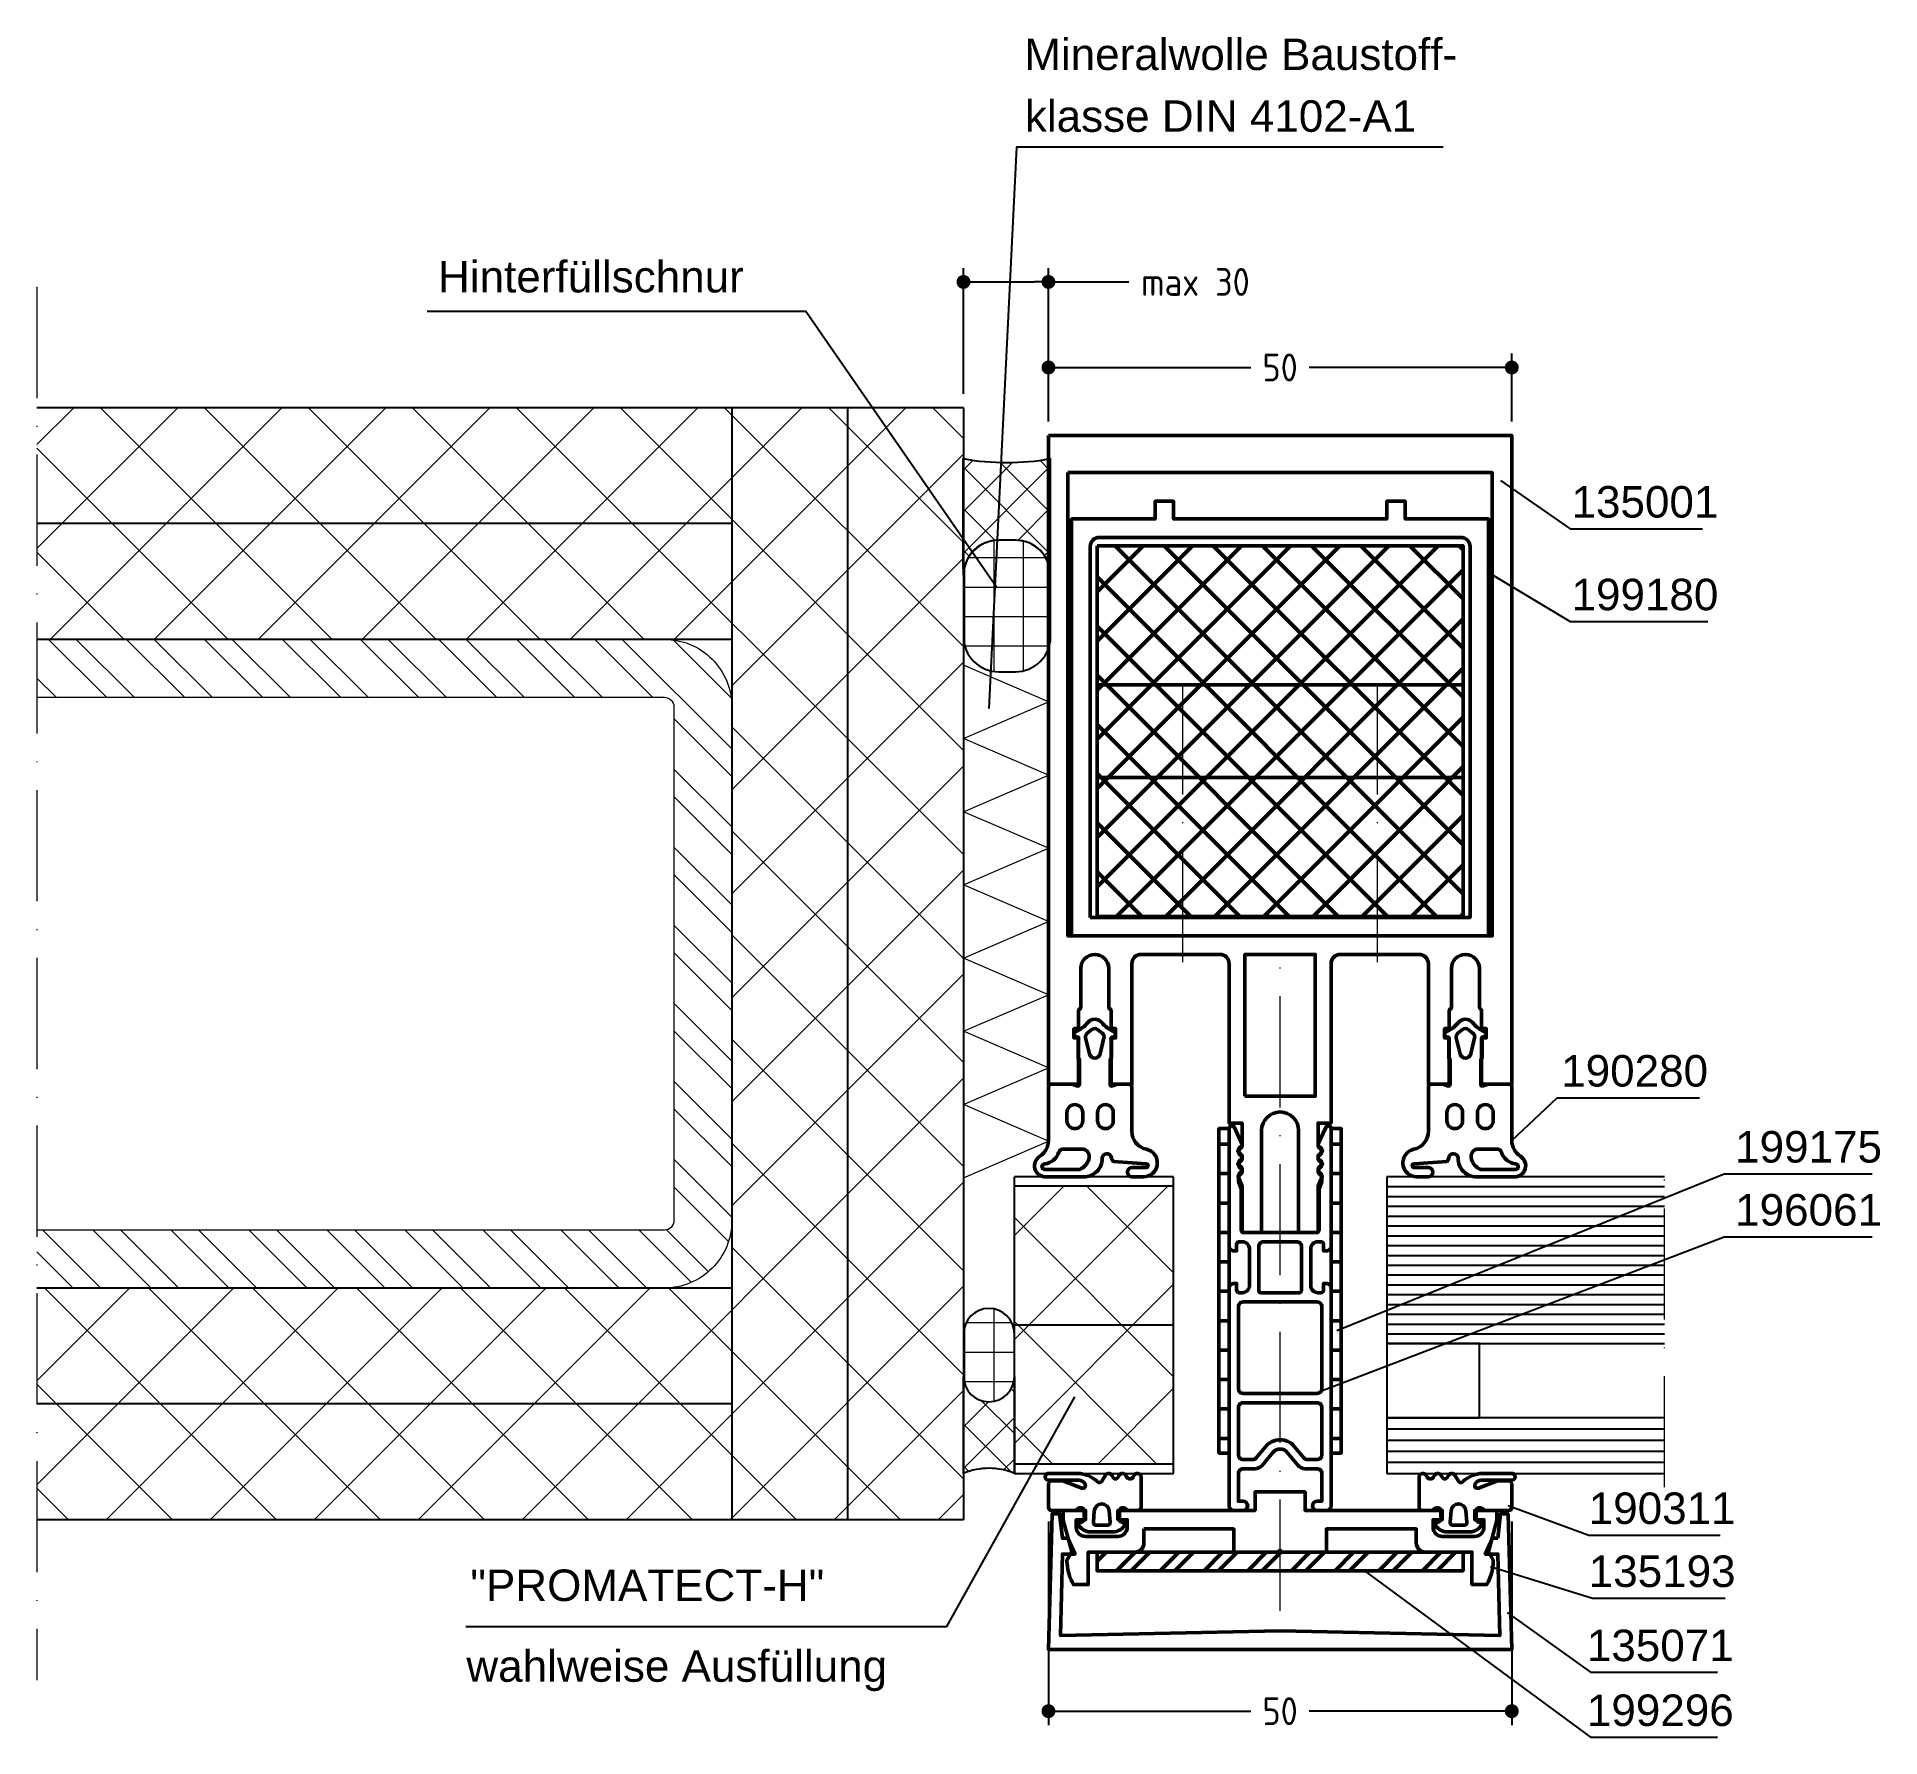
# Model space of a CAD drawing. Header units: millimetres. Extents: x -134 to 65, y -54 to 129.
import ezdxf

# ---------------------------------------------------------------- set-up
doc = ezdxf.new("R2010")
doc.units = ezdxf.units.MM
doc.linetypes.add('ACAD_ISO10W100', pattern=[18, 12, -3, 0, -3])
doc.linetypes.add('AUSGEZOGEN', pattern=[0])
doc.layers.get('0').update_dxf_attribs({"linetype": 'CONTINUOUS'})
doc.layers.get('DEFPOINTS').update_dxf_attribs({"linetype": 'CONTINUOUS'})
for name, color, linetype, lineweight in [('AM_5', 3, 'CONTINUOUS', 25), ('AM_C', 50, 'CONTINUOUS', 50), ('AM_S', 80, 'CONTINUOUS', 50), ('Cent3', 70, 'ACAD_ISO10W100', 18), ('Cont2', 2, 'CONTINUOUS', 25), ('Cont3', 70, 'CONTINUOUS', 18), ('Cont4', 10, 'AUSGEZOGEN', 13), ('Cont_ST', 70, 'CONTINUOUS', 18)]:
    doc.layers.add(name, color=color, linetype=linetype, lineweight=lineweight)
doc.layers.add('WBC-GER-ENG', color=7, linetype='CONTINUOUS')
doc.styles.add('HBS_DIMTEXTSTYLE', font='isocp.shx')
doc.styles.add('SWISSL', font='swissl.ttf')
doc.dimstyles.new('Konstruktionsschnitt 1-1$0', dxfattribs={"dimtxt": 3, "dimasz": 1.5, "dimexe": 1.5, "dimexo": 1.5, "dimgap": 1.5, "dimtad": 0, "dimdsep": 46, "dimtxsty": 'HBS_DIMTEXTSTYLE', "dimblk": 'PUNKT', "dimcen": 0, "dimclrd": 3, "dimclre": 3, "dimclrt": 2, "dimadec": 1, "dimazin": 2, "dimtfac": 0.7, "dimtofl": 0, "dimtmove": 0, "dimatfit": 3, "dimfxl": 0, "dimtolj": 1, "dimtzin": 0, "dimarcsym": 0})
pattern_1 = [(90, (-256.294, -400.26), (-3.175, 7e-16), []), (180, (-256.294, -400.26), (-7e-16, -3.175), [])]
pattern_2 = [(45, (-256.294, -400.26), (-2.245064, 2.245064), []), (135, (-256.294, -400.26), (-2.245064, -2.245064), [])]

# ---------------------------------------------------------------- blocks, each defined once
blk = doc.blocks.new('B-WI190280')
for points in [[(0, -6.09, -0.258199), (-0.94, -7.78, 0.752939), (-0.3, -10), (3.8, -10, 0.414214), (5.8, -8, -0.961648), (6.8, -7.96, 0.233259), (7.02, -8.34), (10.55, -8.6, -1.005729), (10.55, -9), (9.03, -9, 1), (9.03, -10), (10.25, -10, 0.897967), (10.57, -7.03, -0.35262), (9, -5.08), (9, -0.3, 0.414214), (8.7, 0), (7.43, 0), (6.92, -0.19, -0.520293), (6.65, 0), (6.65, 2.66), (6.8, 2.8), (6.8, 4.8, -0.596289), (6.85, 5.09), (6.95, 5.09, 0.847054), (7.05, 5.67, -0.130361), (5.75, 6.67, 0.439074), (4.28, 6.7, -0.133324), (2.95, 5.68, 0.847054), (3.05, 5.1), (3.15, 5.1, -0.577816), (3.2, 4.8), (3.2, 2.8), (3.35, 2.65), (3.35, 0, -0.52048), (3.08, -0.19), (2.56, 0), (0.3, 0, 0.414214), (0, -0.3), (0, -6.09)], [(5.58, 3.27), (5.99, 5, 0.29188), (5.81, 5.51), (5.31, 5.9, 0.344328), (4.69, 5.9), (4.19, 5.51, 0.29188), (4.01, 5), (4.42, 3.27, 0.794214), (5.58, 3.27)], [(2, -3.05), (2, -3.95, 1), (3.7, -3.95), (3.7, -3.05, 1), (2, -3.05)], [(5.3, -3.05, -1), (7, -3.05), (7, -3.95, -1), (5.3, -3.95), (5.3, -3.05)], [(1.59, -7, 0.322155), (1.12, -7.34, -0.284723), (-0.4, -8.6, 1), (-0.4, -9.2), (3.37, -9.2, 0.227309), (4.34, -8.11, 0.537319), (3.6, -7), (1.59, -7)]]:
    blk.add_lwpolyline(points, format="xyb", close=True)
blk = doc.blocks.new('WI190280')
blk.add_blockref('B-WI190280', (0, 0))
blk = doc.blocks.new('B-WI190311')
for points in [[(0, 0.3, 0.414214), (0.3, 0), (2.8, 0, 0.414214), (3.2, 0.4), (3.2, 1.54), (2.42, 3.59, -0.786113), (2.9, 3.92, -0.262074), (3.28, 3.28), (3.28, 0, 1), (4, 0), (4, 3.17, 0.174474), (3.15, 5.24, -0.57735), (3.15, 5.76), (3.8, 6.14, 0.57735), (3.8, 6.83), (3.55, 6.97, -0.57735), (3.55, 7.49), (3.8, 7.64, 0.57735), (3.8, 8.33), (3.6, 8.45, -0.56351), (3.59, 9.13), (3.8, 9.25, 0.767327), (3.6, 10), (0.3, 10, 0.414214), (0, 9.7), (0, 8.57, 0.267949), (0.1, 8.4, -0.767327), (-0.1, 7.65), (-0.9, 7.65, -0.414214), (-1.3, 8.05, 0.592453), (-1.61, 8.22, 0.255924), (-2.3, 6.95), (-2.3, 4.55, 0.255924), (-1.61, 3.28, 0.592453), (-1.3, 3.45, -0.414214), (-0.9, 3.85), (-0.1, 3.85, -0.767327), (0.1, 3.1, 0.267949), (0, 2.93), (0, 0.3)], [(-0.03, 4.95), (-1.28, 4.85, -0.438367), (-1.6, 5.15), (-1.6, 6.35, -0.438367), (-1.28, 6.65), (-0.03, 6.55, -0.921414), (-0.03, 4.95)]]:
    blk.add_lwpolyline(points, format="xyb", close=True)
blk = doc.blocks.new('WI190311')
at = {"extrusion": (0, 0, -1), "xscale": -1, "zscale": -1}
blk.add_blockref('B-WI190311', (0, 0), dxfattribs=at)
blk = doc.blocks.new('PUNKT')
at = {"color": 0, "linetype": 'Continuous'}
blk.add_line((-0.5, 0), (-1, 0), dxfattribs=at)
at = {"color": 0, "linetype": 'Continuous', "const_width": 0.5}
blk.add_lwpolyline([(-0.25, 0, 1), (0.25, 0, 1)], format="xyb", close=True, dxfattribs=at)
blk = doc.blocks.new('*D14')
at = {"layer": 'AM_5', "color": 3, "lineweight": -2, "transparency": 16777216}
for p, q in [((-34.17, 90.5), (-34.17, 104.07)), ((-25, 87.5), (-25, 104.07)), ((-32.67, 102.57), (-26.5, 102.57)), ((-25, 102.57), (-16.34, 102.57))]:
    blk.add_line(p, q, dxfattribs=at)
at = {"layer": 'DEFPOINTS', "color": 0, "transparency": 16777216}
for p in [(-34.17, 102.57), (-34.17, 89), (-25, 86)]:
    blk.add_point(p, dxfattribs=at)
at = {"layer": 'AM_5', "color": 3, "lineweight": -2, "transparency": 16777216, "xscale": 1.5, "yscale": 1.5, "zscale": 1.5, "rotation": 180}
blk.add_blockref('PUNKT', (-34.17, 102.57), dxfattribs=at)
at = {"layer": 'AM_5', "color": 3, "lineweight": -2, "transparency": 16777216, "xscale": 1.5, "yscale": 1.5, "zscale": 1.5}
blk.add_blockref('PUNKT', (-25, 102.57), dxfattribs=at)
at = {"layer": 'AM_5', "color": 2, "transparency": 16777216, "insert": (-9.14, 102.57), "char_height": 3, "attachment_point": 5, "style": 'HBS_DIMTEXTSTYLE'}
blk.add_mtext('\\A1;max 30', dxfattribs=at)
blk = doc.blocks.new('*D15')
at = {"layer": 'AM_5', "color": 3, "lineweight": -2, "transparency": 16777216}
for p, q in [((-25, 87.5), (-25, 94.84)), ((25, 87.5), (25, 94.84)), ((-23.5, 93.34), (-3.15, 93.34)), ((23.5, 93.34), (3.15, 93.34))]:
    blk.add_line(p, q, dxfattribs=at)
at = {"layer": 'DEFPOINTS', "color": 0, "transparency": 16777216}
for p in [(25, 93.34), (-25, 86), (25, 86)]:
    blk.add_point(p, dxfattribs=at)
at = {"layer": 'AM_5', "color": 3, "lineweight": -2, "transparency": 16777216, "xscale": 1.5, "yscale": 1.5, "zscale": 1.5, "rotation": 180}
blk.add_blockref('PUNKT', (-25, 93.34), dxfattribs=at)
at = {"layer": 'AM_5', "color": 3, "lineweight": -2, "transparency": 16777216, "xscale": 1.5, "yscale": 1.5, "zscale": 1.5}
blk.add_blockref('PUNKT', (25, 93.34), dxfattribs=at)
at = {"layer": 'AM_5', "color": 2, "transparency": 16777216, "insert": (0, 93.34), "char_height": 3, "attachment_point": 5, "style": 'HBS_DIMTEXTSTYLE'}
blk.add_mtext('\\A1;50', dxfattribs=at)
blk = doc.blocks.new('*D16')
at = {"layer": 'AM_5', "color": 3, "lineweight": -2, "transparency": 16777216}
for p, q in [((-25, -31.2), (-25, -53.16)), ((25, -31.2), (25, -53.16)), ((-23.5, -51.66), (-3.15, -51.66)), ((23.5, -51.66), (3.15, -51.66))]:
    blk.add_line(p, q, dxfattribs=at)
at = {"layer": 'DEFPOINTS', "color": 0, "transparency": 16777216}
for p in [(-25, -29.7), (25, -29.7), (25, -51.66)]:
    blk.add_point(p, dxfattribs=at)
at = {"layer": 'AM_5', "color": 3, "lineweight": -2, "transparency": 16777216, "xscale": 1.5, "yscale": 1.5, "zscale": 1.5, "rotation": 180}
blk.add_blockref('PUNKT', (-25, -51.66), dxfattribs=at)
at = {"layer": 'AM_5', "color": 3, "lineweight": -2, "transparency": 16777216, "xscale": 1.5, "yscale": 1.5, "zscale": 1.5}
blk.add_blockref('PUNKT', (25, -51.66), dxfattribs=at)
at = {"layer": 'AM_5', "color": 2, "transparency": 16777216, "insert": (0, -51.66), "char_height": 3, "attachment_point": 5, "style": 'HBS_DIMTEXTSTYLE'}
blk.add_mtext('\\A1;50', dxfattribs=at)
blk = doc.blocks.new('WI199175')
h = blk.add_hatch()
h.set_pattern_fill('ANSI31', color=256, angle=45, style=0)
edge = h.paths.add_edge_path()
edge.add_line((0, 1.1), (35, 1.1))
edge.add_line((35, 1.1), (35, 0))
edge.add_line((35, 0), (17.2, 0))
edge.add_arc((17.2, -0.5), 0.5, 90, 90.027)
edge.add_line((17.2, 0), (12.7, 0))
edge.add_arc((12.7, -0.5), 0.5, 89.973, 90)
edge.add_line((12.7, 0), (0, 0))
edge.add_line((0, 0), (0, 1.1))
blk.add_lwpolyline([(0, 0), (35, 0), (35, 1.1), (0, 1.1)], close=True)
blk = doc.blocks.new('WI135071')
blk.add_lwpolyline([(-23.5, -3), (-23.8, -0.35), (-24.6, -0.39), (-25.01, -15), (25.01, -15), (24.6, -0.39), (23.8, -0.35), (23.5, -3), (22.92, -3), (22.13, -4.7), (23.5, -4.7), (23.7, -13.5), (0, -13), (-23.7, -13.5), (-23.5, -4.7), (-22.13, -4.7), (-22.92, -3)], close=True)
blk = doc.blocks.new('WI199168')
h = blk.add_hatch()
h.set_pattern_fill('ANSI32', color=256, scale=0.35, style=0)
h.paths.add_polyline_path([(-19.75, -4.5), (19.75, -4.5), (19.75, -6.5), (-19.75, -6.5)])
blk.add_lwpolyline([(-19.75, -4.5), (19.75, -4.5), (19.75, -6.5), (-19.75, -6.5), (-19.75, -4.5)])
blk = doc.blocks.new('*U17')
for p, q in [((0, 13), (0, 16)), ((0, 16), (15, 16)), ((0, 15.4), (15, 15.4)), ((0, 14.8), (15, 14.8)), ((0, 14.2), (15, 14.2)), ((0, 13.6), (15, 13.6)), ((0, 9), (0, 13)), ((0, 13), (5, 13)), ((15, 13), (0, 13)), ((5, 13), (5, 9)), ((0, 0), (0, 9)), ((0, 9), (15, 9)), ((5, 9), (0, 9)), ((0, 8.471), (15, 8.471)), ((0, 7.941), (15, 7.941)), ((0, 7.412), (15, 7.412)), ((0, 6.882), (15, 6.882)), ((0, 6.353), (15, 6.353)), ((0, 5.824), (15, 5.824)), ((0, 5.294), (15, 5.294)), ((0, 4.765), (15, 4.765)), ((0, 4.235), (15, 4.235)), ((0, 3.706), (15, 3.706)), ((0, 3.176), (15, 3.176)), ((0, 2.647), (15, 2.647)), ((0, 2.118), (15, 2.118)), ((0, 1.588), (15, 1.588)), ((0, 1.059), (15, 1.059)), ((0, 0.529), (15, 0.529)), ((15, 0), (0, 0))]:
    blk.add_line(p, q)
blk = doc.blocks.new('B-WI135001')
blk.add_lwpolyline([(-25, 86), (25, 86), (25, 16), (21.75, 16), (21.75, 21), (22.25, 21), (22.25, 22), (21.75, 22), (21.75, 24), (21.5, 24.25), (21.5, 28.5, 1), (18.5, 28.5), (18.5, 24.25), (18.25, 24), (18.25, 22), (17.75, 22), (17.75, 21), (18.25, 21), (18.25, 16), (16, 16), (16, 29, 0.414214), (15, 30), (6.5, 30, 0.414214), (5.5, 29), (5.5, 11.8), (4.1, 11.8), (4.1, 9.28), (4.58, 8.8), (4.1, 8.32), (4.1, 7.88), (4.58, 7.4), (4.1, 6.92), (4.1, 6.48), (4.54, 6.05), (4.1, 5), (4.1, 0), (2, 0), (2, 11, 1), (-2, 11), (-2, 0), (-4.1, 0), (-4.1, 5), (-4.54, 6.05), (-4.1, 6.48), (-4.1, 6.92), (-4.58, 7.4), (-4.1, 7.88), (-4.1, 8.32), (-4.58, 8.8), (-4.1, 9.28), (-4.1, 11.8), (-5.5, 11.8), (-5.5, 29, 0.414214), (-6.5, 30), (-15, 30, 0.414214), (-16, 29), (-16, 16), (-18.25, 16), (-18.25, 21), (-17.75, 21), (-17.75, 22), (-18.25, 22), (-18.25, 24), (-18.5, 24.25), (-18.5, 28.5, 1), (-21.5, 28.5), (-21.5, 24.25), (-21.75, 24), (-21.75, 22), (-22.25, 22), (-22.25, 21), (-21.75, 21), (-21.75, 16), (-25, 16), (-25, 86)], format="xyb", close=True)
for points in [[(-22.9, 82), (22.9, 82), (22.9, 32), (-22.9, 32), (-22.9, 82)], [(-3.8, 14.7), (3.8, 14.7), (3.8, 30), (-3.8, 30), (-3.8, 14.7)]]:
    blk.add_lwpolyline(points, close=True)
blk = doc.blocks.new('WI135001')
blk.add_blockref('B-WI135001', (0, 0))
blk = doc.blocks.new('WI135194')
blk.add_lwpolyline([(-22.5, 0), (-22.5, 45), (-13.5, 45), (-13.5, 46.9), (-11.5, 46.9), (-11.5, 45), (11.5, 45), (11.5, 46.9), (13.5, 46.9), (13.5, 45), (22.5, 45), (22.5, 0), (-22.5, 0)], close=True)
blk.add_lwpolyline([(-20.5, 2), (-20.5, 42, -0.414214), (-19.5, 43), (19.5, 43, -0.414214), (20.5, 42), (20.5, 2), (-20.5, 2)], format="xyb", close=True)
blk = doc.blocks.new('B-WI196061')
for points in [[(-5.5, -6, -0.414214), (-5, -5.5), (-4.7, -5.5), (-4.7, -6.2, 0.414214), (-4.4, -6.5), (-4.1, -6.5, 0.414214), (-3.3, -5.7), (-3.3, -1.8, 0.414214), (-4.1, -1), (-4.4, -1, 0.414214), (-4.7, -1.3), (-4.7, -2), (-5, -2, -0.414214), (-5.5, -1.5), (-5.5, 11.2, -0.803179), (-4.93, 11.33), (-4.12, 9.58, -0.314902), (-4.16, 9.36), (-4.44, 9.08, 0.198912), (-4.5, 8.93), (-4.5, 8.67, 0.198912), (-4.44, 8.52), (-4.16, 8.24, -0.414214), (-4.16, 7.96), (-4.44, 7.68, 0.198912), (-4.5, 7.53), (-4.5, 7.27, 0.198912), (-4.44, 7.12), (-4.16, 6.84, -0.414214), (-4.16, 6.56), (-4.44, 6.28, 0.198912), (-4.5, 6.13), (-4.5, 5.56, 0.087489), (-4.49, 5.49), (-4.2, 4.7), (-4.2, 0.3, 0.414214), (-3.9, 0), (3.9, 0, 0.414214), (4.2, 0.3), (4.2, 4.7), (4.49, 5.49, 0.087489), (4.5, 5.56), (4.5, 6.13, 0.198912), (4.44, 6.28), (4.16, 6.56, -0.414214), (4.16, 6.84), (4.44, 7.12, 0.198912), (4.5, 7.27), (4.5, 7.53, 0.198912), (4.44, 7.68), (4.16, 7.96, -0.414214), (4.16, 8.24), (4.44, 8.52, 0.198912), (4.5, 8.67), (4.5, 8.93, 0.198912), (4.44, 9.08), (4.16, 9.36, -0.314902), (4.12, 9.58), (4.93, 11.33, -0.803179), (5.5, 11.2), (5.5, -1.5, -0.414214), (5, -2), (4.7, -2), (4.7, -1.3, 0.414214), (4.4, -1), (4.1, -1, 0.414214), (3.3, -1.8), (3.3, -5.7, 0.414214), (4.1, -6.5), (4.4, -6.5, 0.414214), (4.7, -6.2), (4.7, -5.5), (5, -5.5, -0.414214), (5.5, -6), (5.5, -29.5, -0.414214), (5, -30), (4, -30, -1), (4, -29), (4.5, -29), (4.5, -26, 0.414214), (4, -25.5), (2.72, -25.5, -0.221695), (1.95, -25.14), (0.77, -23.73, 0.466308), (-0.77, -23.73), (-1.95, -25.14, -0.221695), (-2.72, -25.5), (-4, -25.5, 0.414214), (-4.5, -26), (-4.5, -29), (-4, -29, -1), (-4, -30), (-5, -30, -0.414214), (-5.5, -29.5), (-5.5, -6)], [(-2.3, -1.5, -0.414214), (-1.8, -1), (1.8, -1, -0.414214), (2.3, -1.5), (2.3, -6.3, -0.414214), (2.1, -6.5), (-2.1, -6.5, -0.414214), (-2.3, -6.3), (-2.3, -1.5)], [(-4.5, -16.87, 0.414214), (-4, -17.37), (4, -17.37, 0.414214), (4.5, -16.87), (4.5, -8, 0.414214), (4, -7.5), (-4, -7.5, 0.414214), (-4.5, -8), (-4.5, -16.87)], [(-4.5, -24, 0.414214), (-4, -24.5), (-2.95, -24.5, 0.221695), (-2.57, -24.32), (-1.53, -23.09, -0.466308), (1.53, -23.09), (2.57, -24.32, 0.221695), (2.95, -24.5), (4, -24.5, 0.414214), (4.5, -24), (4.5, -18.87, 0.414214), (4, -18.37), (-4, -18.37, 0.414214), (-4.5, -18.87), (-4.5, -24)]]:
    blk.add_lwpolyline(points, format="xyb", close=True)
blk = doc.blocks.new('WI196061')
at = {"extrusion": (0, 0, -1), "xscale": -1, "zscale": -1}
blk.add_blockref('B-WI196061', (0, 0), dxfattribs=at)
blk = doc.blocks.new('WI135193')
blk.add_lwpolyline([(-14.7, -2), (-14.7, -3.5, -0.414214), (-15.7, -4.5), (-20.7, -4.5), (-20.7, -8), (-22.3, -8), (-22.44, -7.73, -0.116424), (-23, -5.5), (-23, -5.37), (-22.49, -4.47), (-23.4, -1.06), (-23.4, 0), (-21, 0), (-21, -1), (-22, -1), (-22, -1.8, 0.414214), (-21, -2.8), (-17.5, -2.8, 0.414214), (-16.5, -1.8), (-16.5, -1), (-17.5, -1), (-17.5, 0), (-2.7, 0), (-2.7, 2), (2.7, 2), (2.7, 0), (17.5, 0), (17.5, -1), (16.5, -1), (16.5, -1.8, 0.414214), (17.5, -2.8), (21, -2.8, 0.414214), (22, -1.8), (22, -1), (21, -1), (21, 0), (23.4, 0), (23.4, -1.06), (22.49, -4.47), (23, -5.37), (23, -5.5, -0.116424), (22.44, -7.73), (22.3, -8), (20.7, -8), (20.7, -4.5), (15.7, -4.5, -0.414214), (14.7, -3.5), (14.7, -2), (5, -2), (5, -4.5), (0.2, -4.5), (0, -4.3), (-0.2, -4.5), (-5, -4.5), (-5, -2), (-14.7, -2)], format="xyb", close=True)

msp = doc.modelspace()

# ---------------------------------------------------------------- hatches: boundary and pattern name
at = {"layer": 'AM_S'}
h = msp.add_hatch(dxfattribs=at)
h.set_pattern_fill('ANSI37', color=256, scale=30, style=0)
h.set_pattern_definition([(45, (-101.15, -155.4634), (-2.65165, 2.65165), []), (135, (-101.15, -155.4634), (-2.65165, -2.65165), [])])
h.paths.add_polyline_path([(-19.75, 74.1), (-19.75, 59.1), (19.75, 59.1), (19.75, 74.1)])
h.paths.add_polyline_path([(-19.75, 59.1), (-19.75, 49.1), (19.75, 49.1), (19.75, 59.1)])
h.paths.add_polyline_path([(-19.75, 49.1), (-19.75, 34.1), (19.75, 34.1), (19.75, 49.1)])
at = {"layer": 'Cont3'}
h = msp.add_hatch(dxfattribs=at)
h.set_pattern_fill('ANSI37,_I', color=256, scale=2.5, angle=90, style=2)
h.set_pattern_definition([(135, (-201.7105, 803.248), (-5.61266, -5.61266), []), (225, (-201.7105, 803.248), (5.61266, -5.61266), [])])
h.paths.add_polyline_path([(-34.17, 70.9), (-34.2, 72.3), (-34.2, 78.9), (-34.2, 83.5, 0.0003548), (-34.17, 83.494), (-34.17, 89), (-46.67, 89), (-46.67, -31), (-34.17, -31), (-34.17, -15.53, -0.0000731), (-34.17, -15.529), (-34.17, -10.95, -0.0000731), (-34.17, -10.949)])
h.paths.add_polyline_path([(-59.17, -18.5), (-46.67, -18.5), (-46.67, 76.5), (-59.17, 76.5)])
h.paths.add_polyline_path([(-59.17, -18.5), (-59.17, -6), (-134.17, -6), (-134.17, -18.5)])
h.paths.add_polyline_path([(-134.17, -18.5), (-134.17, -31), (-46.67, -31), (-46.67, -18.5)])
h.paths.add_polyline_path([(-134.17, 76.5), (-134.17, 64), (-59.17, 64), (-59.17, 76.5)])
h.paths.add_polyline_path([(-46.67, 76.5), (-46.67, 89), (-134.17, 89), (-134.17, 76.5)])
h = msp.add_hatch(dxfattribs=at)
h.set_pattern_fill('ANSI37', color=256, style=0)
h.set_pattern_definition(pattern_2)
edge = h.paths.add_edge_path()
edge.add_line((-34.2, 78.9), (-34.2, 83.5))
edge.add_arc((-29.5, 109.613), 26.532, 259.79668, 280.20332)
edge.add_line((-24.8, 83.5), (-24.8, 71.365))
edge.add_line((-24.8, 71.365), (-24.96, 72.06))
edge.add_line((-24.96, 72.06), (-25.16, 72.58))
edge.add_line((-25.16, 72.58), (-25.5, 73.16))
edge.add_line((-25.5, 73.16), (-25.9, 73.62))
edge.add_line((-25.9, 73.62), (-26.36, 74))
edge.add_line((-26.36, 74), (-26.88, 74.32))
edge.add_line((-26.88, 74.32), (-27.42, 74.54))
edge.add_line((-27.42, 74.54), (-27.94, 74.64))
edge.add_line((-27.94, 74.64), (-28.57, 74.7))
edge.add_line((-28.57, 74.7), (-30.37, 74.7))
edge.add_line((-30.37, 74.7), (-30.86, 74.66))
edge.add_line((-30.86, 74.66), (-31.38, 74.56))
edge.add_line((-31.38, 74.56), (-32.14, 74.26))
edge.add_line((-32.14, 74.26), (-32.64, 73.98))
edge.add_line((-32.64, 73.98), (-33.08, 73.58))
edge.add_line((-33.08, 73.58), (-33.42, 73.18))
edge.add_line((-33.42, 73.18), (-33.72, 72.7))
edge.add_line((-33.72, 72.7), (-33.98, 72.08))
edge.add_line((-33.98, 72.08), (-34.12, 71.6))
edge.add_line((-34.12, 71.6), (-34.17, 70.9))
edge.add_line((-34.17, 70.9), (-34.2, 72.3))
edge.add_line((-34.2, 72.3), (-34.2, 78.9))
h = msp.add_hatch(dxfattribs=at)
h.set_pattern_fill('ANSI37', color=256, angle=45, style=0)
h.set_pattern_definition(pattern_1)
edge = h.paths.add_edge_path()
edge.add_line((-28.57, 74.7), (-30.37, 74.7))
edge.add_arc((-30.37, 70.9), 3.8, 90, 180)
edge.add_line((-34.17, 70.9), (-34.17, 64.3))
edge.add_arc((-30.37, 64.3), 3.8, 180, 270)
edge.add_line((-30.37, 60.5), (-28.57, 60.5))
edge.add_arc((-28.57, 64.3), 3.8, 270, 360.0022)
edge.add_line((-24.77, 64.3), (-24.77, 70.9))
edge.add_arc((-28.57, 70.9), 3.8, 0.0022, 90)
h = msp.add_hatch(dxfattribs=at)
h.set_pattern_fill('ANSI37,_I', color=256, scale=2.5, style=2)
h.set_pattern_definition([(45, (-201.7105, 803.248), (-5.61266, 5.61266), []), (135, (-201.7105, 803.248), (-5.61266, -5.61266), [])])
h.paths.add_polyline_path([(-11.5, -10), (-11.5, 5), (-28.67, 5), (-28.67, -10)])
h.paths.add_polyline_path([(-28.67, -25), (-11.5, -25), (-11.5, -10), (-28.67, -10)])
h = msp.add_hatch(dxfattribs=at)
h.set_pattern_fill('ANSI37', color=256, angle=45, style=0)
h.set_pattern_definition(pattern_1)
edge = h.paths.add_edge_path()
edge.add_arc((-31.42, -15.529), 2.75, 180, 360)
edge.add_line((-28.67, -15.529), (-28.67, -10.95))
edge.add_arc((-31.42, -10.95), 2.75, 0, 180)
edge.add_line((-34.17, -10.95), (-34.17, -15.529))
h = msp.add_hatch(dxfattribs=at)
h.set_pattern_fill('ANSI37', color=256, style=0)
h.set_pattern_definition(pattern_2)
edge = h.paths.add_edge_path()
edge.add_arc((-31.42, -32.639), 7.186, 67.5, 112.5)
edge.add_line((-34.17, -26), (-34.17, -15.529))
edge.add_arc((-31.42, -15.529), 2.75, 180, 360)
edge.add_line((-28.67, -15.529), (-28.67, -26))
at = {"layer": 'Cont4'}
h = msp.add_hatch(dxfattribs=at)
h.set_pattern_fill('STEEL', color=256, scale=1.875, angle=-90, style=0)
h.set_pattern_definition([(315, (-396.8544, 378.4575), (4.209495, 4.209495), []), (315, (-393.878, 378.4575), (4.209495, 4.209495), [])])
h.paths.add_polyline_path([(-66.451, 57.75, -0.4142136), (-65.42, 56.719), (-65.42, 1.281, -0.4142136), (-66.451, 0.25), (-134.17, 0.25), (-134.17, -6), (-66.451, -6, 0.4142136), (-59.17, 1.281), (-59.17, 56.719, 0.4142136), (-66.451, 64), (-134.17, 64), (-134.17, 57.75)])

# ---------------------------------------------------------------- linework, layer by layer
at = {"layer": 'AM_5'}
for points in [[(17.604, 117.111), (-28.445, 117.111), (-31.452, 56.556)], [(-92.06, 99.398), (-51.178, 99.398), (-30.615, 69.683)], [(23.8, 81.14), (31.306, 75.94), (45.588, 75.94)], [(22.3, 71.34), (31.306, 65.94), (46.165, 65.94)], [(25, 9.94), (29.906, 14.54), (45.254, 14.54)], [(6.106, -10.574), (47.906, 6.34), (63.906, 6.34)], [(3.706, -17.374), (47.906, -0.46), (63.906, -0.46)], [(-87.878, -42.538), (-35.958, -42.538), (-22.144, -17.738)], [(24.6, -29.46), (33.306, -32.66), (47.506, -32.66)], [(9.106, -36.5), (33.506, -54.46), (47.188, -54.46)], [(22.706, -36.06), (33.706, -39.46), (48.035, -39.46)], [(24.506, -41), (33.506, -47.46), (47.188, -47.46)]]:
    msp.add_lwpolyline(points, dxfattribs=at)
at = {"layer": 'AM_S'}
for points in [[(-19.75, 74.1), (-19.75, 59.1), (19.75, 59.1), (19.75, 74.1)], [(-19.75, 59.1), (-19.75, 49.1), (19.75, 49.1), (19.75, 59.1)], [(-19.75, 49.1), (-19.75, 34.1), (19.75, 34.1), (19.75, 49.1)]]:
    msp.add_lwpolyline(points, close=True, dxfattribs=at)
at = {"layer": 'Cent3'}
for p, q in [((-134.17, 102.037), (-134.17, -48.326)), ((-10.5, 29.161), (-10.5, 63.366)), ((10.5, 29.161), (10.5, 63.366)), ((0, -40.816), (0, 31.047)), ((41.5, -27.498), (41.5, 8.229))]:
    msp.add_line(p, q, dxfattribs=at)
at = {"layer": 'Cont2'}
for p, q in [((-34.17, 89), (-134.17, 89)), ((-59.17, 89), (-59.17, -31)), ((-46.67, 89), (-46.67, -31)), ((-34.17, 89), (-34.17, -31)), ((-59.17, 76.5), (-134.17, 76.5)), ((-59.17, 64), (-134.17, 64)), ((-11.5, 6), (-28.67, 6)), ((-28.67, -26), (-28.67, 6)), ((-11.5, -26), (-11.5, 6)), ((-11.5, -26), (-11.5, 6)), ((-11.5, 5), (-28.67, 5)), ((-59.17, -6), (-134.17, -6)), ((-11.5, -10), (-28.67, -10)), ((-59.17, -18.5), (-134.17, -18.5)), ((-11.5, -25), (-28.67, -25)), ((-28.67, -26), (-11.5, -26)), ((-34.17, -31), (-134.17, -31))]:
    msp.add_line(p, q, dxfattribs=at)
for points in [[(-34.2, 78.9), (-34.2, 83.5, 0.0892768), (-24.8, 83.5), (-24.8, 71.365), (-24.96, 72.06), (-25.16, 72.58), (-25.5, 73.16), (-25.9, 73.62), (-26.36, 74), (-26.88, 74.32), (-27.42, 74.54), (-27.94, 74.64), (-28.57, 74.7), (-30.37, 74.7), (-30.86, 74.66), (-31.38, 74.56), (-32.14, 74.26), (-32.64, 73.98), (-33.08, 73.58), (-33.42, 73.18), (-33.72, 72.7), (-33.98, 72.08), (-34.12, 71.6), (-34.17, 70.9), (-34.2, 72.3)], [(-28.57, 74.7), (-30.37, 74.7, 0.4142136), (-34.17, 70.9), (-34.17, 64.3, 0.4142136), (-30.37, 60.5), (-28.57, 60.5, 0.4142248), (-24.77, 64.3), (-24.77, 70.9, 0.4142023)], [(-34.17, -15.529, 1), (-28.67, -15.529), (-28.67, -10.95, 1), (-34.17, -10.95)], [(-28.67, -26, 0.1989124), (-34.17, -26), (-34.17, -15.529, 1), (-28.67, -15.529)]]:
    msp.add_lwpolyline(points, format="xyb", close=True, dxfattribs=at)
at = {"layer": 'Cont3'}
msp.add_lwpolyline([(-34.17, 5.906), (-25, 9.855), (-34.17, 13.805), (-25, 17.754), (-34.17, 21.704), (-25, 25.653), (-34.17, 29.603), (-25, 33.553), (-34.17, 37.502), (-25, 41.452), (-34.17, 45.401), (-25, 49.351), (-34.17, 53.3), (-25, 57.25), (-34.17, 61.2)], dxfattribs=at)
at = {"layer": 'Cont_ST'}
for points in [[(-134.17, 64), (-66.451, 64, -0.4142136), (-59.17, 56.719), (-59.17, 1.281, -0.4142136), (-66.451, -6), (-134.17, -6, -0.3698335)], [(-134.17, 57.75), (-66.451, 57.75, -0.4142136), (-65.42, 56.719), (-65.42, 1.281, -0.4142136), (-66.451, 0.25), (-134.17, 0.25, -0.3601857)]]:
    msp.add_lwpolyline(points, format="xyb", dxfattribs=at)

# ---------------------------------------------------------------- block references
at = {"layer": 'AM_C'}
for name, p in [('WI190280', (-25, 16)), ('WI199168', (0, -30))]:
    msp.add_blockref(name, p, dxfattribs=at)
at = {"layer": 'AM_C', "xscale": -1}
for name, p in [('WI190280', (25, 16)), ('WI196061', (0, 0))]:
    msp.add_blockref(name, p, dxfattribs=at)
for name, p, rotation in [('WI199175', (-5.5, 11.2), 90), ('WI190311', (-25, -30), 270)]:
    msp.add_blockref(name, p, dxfattribs=dict(at, rotation=rotation))
at = {"layer": 'AM_C'}
for name, p, rotation in [('WI199175', (5.5, 11.2), 270), ('WI190311', (25, -30), 90)]:
    msp.add_blockref(name, p, dxfattribs=dict(at, rotation=rotation))
at = {"layer": 'AM_S'}
for name, p in [('WI135001', (0, 0)), ('WI135194', (0, 32)), ('WI135193', (0, -30))]:
    msp.add_blockref(name, p, dxfattribs=at)
at = {"layer": 'AM_S', "xscale": -1}
msp.add_blockref('WI135071', (0, -30), dxfattribs=at)
at = {"layer": 'Cont2', "xscale": -2, "yscale": 2, "zscale": 2, "rotation": 180}
msp.add_blockref('*U17', (11.5, 6), dxfattribs=at)

# ---------------------------------------------------------------- texts
at = {"layer": 'AM_5', "color": 2, "style": 'SWISSL'}
for s, p in [('135001', (31.449, 77.14)), ('199180', (31.448, 67.14)), ('190280', (30.336, 15.74)), ('199175', (49.106, 7.54)), ('196061', (49.106, 0.74)), ('190311', (33.306, -31.46)), ('135193', (33.306, -38.26)), ('135071', (33.106, -46.26)), ('199296', (33.106, -53.26))]:
    msp.add_text(s, height=3.4, dxfattribs=at).set_placement(p)
at = {"layer": 'WBC-GER-ENG', "style": 'SWISSL'}
for s, p in [('Mineralwolle Baustoff-', (-27.612, 125.434)), ('klasse DIN 4102-A1', (-27.544, 118.768)), ('Hinterfüllschnur', (-90.874, 101.439)), ('"PROMATECT-H"', (-87.39, -39.772)), ('wahlweise Ausfüllung', (-87.819, -48.485))]:
    msp.add_text(s, height=3.4, dxfattribs=at).set_placement(p)

# ---------------------------------------------------------------- dimensions: what is measured, and where the dimension line sits
at = {"layer": 'AM_5'}
dim = msp.add_linear_dim(base=(-34.17, 102.566), p1=(-25, 86), p2=(-34.17, 89), text='max 30', dimstyle='Konstruktionsschnitt 1-1$0', dxfattribs=at)
dim.commit()
dim.dimension.update_dxf_attribs({"geometry": '*D14', "text_midpoint": (-9.14, 102.566), "dimtype": 160})
for base, p1, p2, picture, middle in [((25, 93.34), (-25, 86), (25, 86), '*D15', (0, 93.34)), ((25, -51.66), (-25, -29.7), (25, -29.7), '*D16', (0, -51.66))]:
    dim = msp.add_linear_dim(base=base, p1=p1, p2=p2, dimstyle='Konstruktionsschnitt 1-1$0', dxfattribs=at)
    dim.commit()
    dim.dimension.update_dxf_attribs({"geometry": picture, "text_midpoint": middle})

doc.saveas('drawing.dxf')
